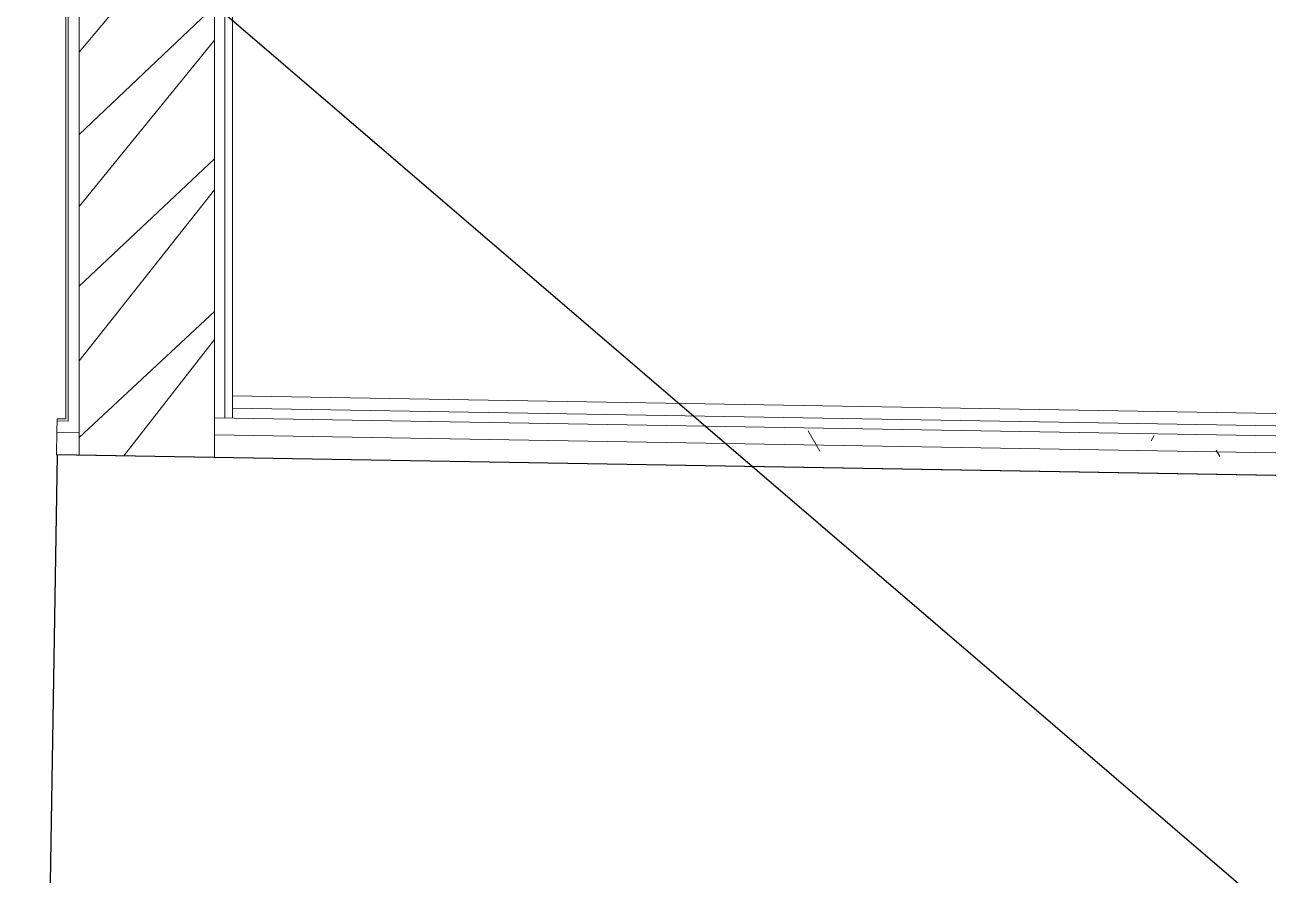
# Model space of a CAD drawing. Header units: millimetres. Extents: x -32 to 417638015, y -35 to 175284279.
# Drawn here: x 416312210 to 416313313, y 175268401 to 175269155 of the extents above; entities that cross this region are included whole.
import ezdxf

# ---------------------------------------------------------------- set-up
doc = ezdxf.new("R2010")
doc.units = ezdxf.units.MM
doc.layers.add('PDF __ЭМ_Надписи', color=7, linetype='Continuous')
for name, color, linetype, lineweight in [('Стены внутренние', 7, 'Continuous', 18), ('Стены несущие', 7, 'Continuous', 30), ('Стены отделка', 7, 'Continuous', 30), ('Стены штриховка', 7, 'Continuous', 9), ('ШТРИХОВКА', 252, 'Continuous', 15)]:
    doc.layers.add(name, color=color, linetype=linetype, lineweight=lineweight)

# ---------------------------------------------------------------- blocks, each defined once
blk = doc.blocks.new('1 этаж')
at = {"layer": 'Стены внутренние', "lineweight": 9}
h = blk.add_hatch(dxfattribs=at)
h.set_pattern_fill('FP_12', color=8, style=0, pattern_type=2)
h.set_pattern_definition([(0, (557.2005734382547, 188.9018102923583), (406.4, 101.6), [33.528, -271.272, 33.528, -271.272, -1625.6]), (0, (557.2005734382547, 188.9018102923583), (406.4, 101.6), [-609.6, 33.528, -576.072, 33.528, -271.272, -711.2]), (0, (557.2005734382547, 188.9018102923583), (406.4, 101.6), [-1524, 33.528, -169.672, 33.528, -474.472]), (120, (709.6005734382488, 239.7018102923575), (-291.1881810244989, 301.1527240979959), [33.52799999999996, -271.2719999999997, 33.52799999999996, -271.2719999999997, -1625.599999999999]), (120, (709.6005734382488, 239.7018102923575), (-291.1881810244989, 301.1527240979959), [-609.5999999999995, 33.52799999999996, -576.0719999999994, 33.52799999999996, -271.2719999999997, -711.1999999999995]), (120, (709.6005734382488, 239.7018102923575), (-291.1881810244989, 301.1527240979959), [-1523.999999999999, 33.52799999999996, -169.6719999999999, 33.52799999999996, -474.4719999999997]), (240, (760.4005734382372, 442.9018102923583), (-115.2118189755009, -402.7527240979958), [33.528, -271.272, 33.528, -271.272, -1625.6]), (240, (760.4005734382372, 442.9018102923583), (-115.2118189755009, -402.7527240979958), [-609.6, 33.528, -576.072, 33.528, -271.272, -711.2]), (240, (760.4005734382372, 442.9018102923583), (-115.2118189755009, -402.7527240979958), [-1524, 33.528, -169.672, 33.528, -474.472])])
h.paths.add_polyline_path([(49755.15739901116, 37254.20240511211), (49755.15739901116, 37269.20455038591), (48210.15739901125, 37295.33547321394), (48210.15739901125, 37280.33332794011), (49746.05623179433, 37254.35633514331)])
at = {"layer": 'Стены штриховка'}
h = blk.add_hatch(dxfattribs=at)
h.set_pattern_fill('ANSI32', color=8, scale=10)
h.set_pattern_definition([(45, (-31496.66335460375, 188.9018102923583), (-67.35192090801866, 67.35192090801866), []), (45, (-31451.76205460375, 188.9018102923583), (-67.35192090801866, 67.35192090801866), [])])
h.paths.add_polyline_path([(48180.15739901119, 39580.59357071416), (48705.15739901114, 39580.59357071418), (48705.15739901114, 39700.59357071418), (48060.15739901119, 39700.59357071418), (48060.15739901119, 37262.86745037336), (48180.15739901122, 37260.83786413429)])
h.paths.add_polyline_path([(49875.15739901114, 39580.59357071413), (50447.65739901114, 39580.59357071413), (50447.65739901114, 39700.59357071418), (49635.15739901114, 39700.59357071418), (49635.15739901114, 39580.59357071418), (49755.15739901114, 39580.59357071418), (49755.15739901114, 37234.19954474653), (49875.15739901114, 37232.16995850745)])
h.paths.add_polyline_path([(51953.91662307477, 39700.59357071418), (51377.65739901114, 39700.59357071418), (51377.65739901108, 39580.59357071418), (51495.15739901111, 39580.59357071418), (51495.15739901111, 37204.77054428005), (51615.15739901111, 37202.74095804099), (51615.15739901111, 39580.59357071413), (51953.91662307479, 39580.59357071418)])
h.paths.add_polyline_path([(53340.15739901111, 39700.59357071418), (53328.15739901114, 39700.59357071418), (52883.91662307479, 39700.59357071413), (52883.91662307477, 39580.59357071413), (53340.15739901111, 39580.59357071413)])
h.paths.add_polyline_path([(53340.15739901114, 41017.7070296934), (53460.15739901108, 41017.7070296934), (53460.15739901108, 41147.70702969341), (55390.67991990966, 41147.7070296934), (55389.70939402498, 41267.7070296934), (53340.15739901114, 41267.7070296934)])
h.paths.add_polyline_path([(53460.15739901111, 39987.7070296934), (53340.15739901114, 39987.7070296934), (53340.15739901114, 37193.56851621989), (53340.49561501323, 37193.5627958987), (53460.15739901111, 37177.01477185852)])
at = {"layer": 'Стены несущие', "color": 8}
for p, q in [((48040.65282244844, 37263.19733554163), (48033.2120704017, 36823.26025457552)), ((48284.17280041368, 37259.07862890647), (48040.65282244844, 37263.19733554163)), ((53505.29538765686, 37170.77264094353), (48284.17280041359, 37259.07862890647))]:
    blk.add_line(p, q, dxfattribs=at)
at = {"layer": 'Стены отделка', "color": 8, "lineweight": 9}
for p, q in [((48048.15739901122, 39710.59357071416), (48048.15739901122, 37295.07498558183)), ((48060.15739901119, 37262.86745037336), (48060.15739901119, 39700.59357071418)), ((48180.15739901122, 37260.83786413429), (48180.15739901119, 39580.59357071416)), ((48196.05739901122, 37295.573949597), (48196.05739901119, 39564.69357071418)), ((49739.25739901114, 37289.47633092769), (48196.05739901122, 37315.57680996209)), ((48040.57025950402, 37295.20330853133), (48040.36732990277, 37283.20502450499)), ((48048.15739901119, 37295.07498558184), (48040.57025950402, 37295.20330853133)), ((48040.36732990295, 37283.20502450502), (48040.02911390076, 37263.20788446111)), ((49755.15739901108, 37254.20240511208), (48180.15739901122, 37280.84072449982)), ((48040.02911390076, 37263.20788446111), (49755.15739901108, 37234.19954474697))]:
    blk.add_line(p, q, dxfattribs=at)
at = {"layer": 'Стены штриховка', "color": 8}
for p, q in [((48050.15739901122, 39712.59357071416), (48050.15739901125, 37293.04087310802)), ((48189.15739901119, 37295.69065080574), (48189.15739901119, 39571.59357071415)), ((49755.15739901114, 37269.20455038588), (48180.15739901122, 37295.84286977368)), ((49746.15739901111, 37278.3580565181), (48196.05739901119, 37304.5752367613)), ((48040.36732990277, 37283.20502450499), (48060.15739901128, 37282.87031073889)), ((48050.15739901122, 37293.04087310802), (48040.53643790382, 37293.20359452696)), ((48060.15739901119, 37282.87031073889), (48060.15739901119, 37272.86888055636))]:
    blk.add_line(p, q, dxfattribs=at)

msp = doc.modelspace()

# ---------------------------------------------------------------- linework, layer by layer
at = {"layer": 'PDF __ЭМ_Надписи', "lineweight": 25}
msp.add_lwpolyline([(416315543.1232762, 175266458.3808752), (416307916.9190088, 175272998.5953424), (416304432.9067394, 175272998.5953424)], dxfattribs=at)

# ---------------------------------------------------------------- block references
at = {"layer": 'ШТРИХОВКА'}
msp.add_blockref('1 этаж', (416264198.1010904, 175231510.6631508), dxfattribs=at)

doc.saveas('drawing.dxf')
